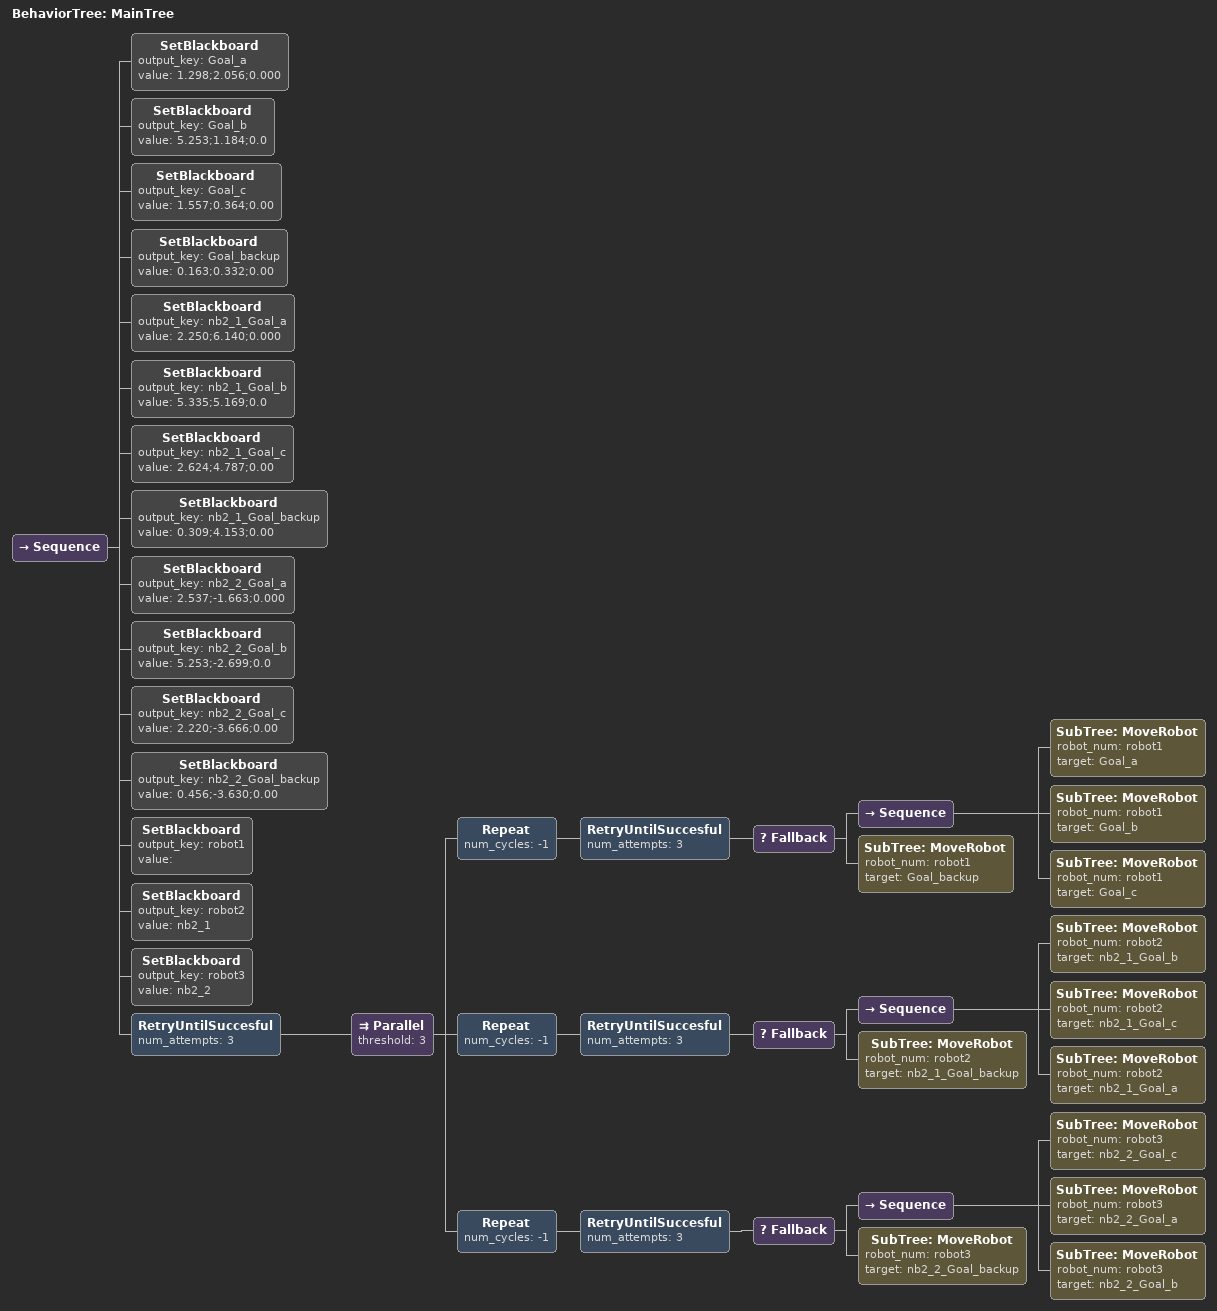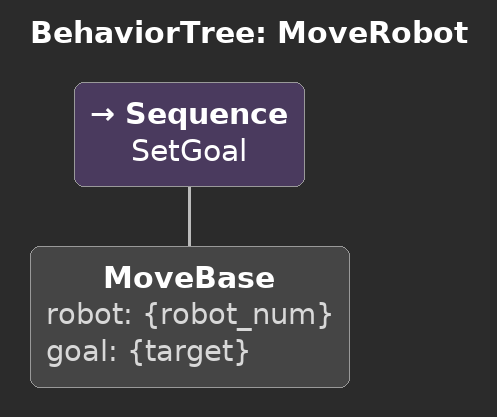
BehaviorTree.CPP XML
<root main_tree_to_execute = "MainTree" >
  <BehaviorTree ID="MainTree">
    <Sequence>
      <!-- Set goal -->
      <SetBlackboard output_key="Goal_a" value="1.298;2.056;0.000" />
      <SetBlackboard output_key="Goal_b" value="5.253;1.184;0.0" />
      <SetBlackboard output_key="Goal_c" value="1.557;0.364;0.00" />
      <SetBlackboard output_key="Goal_backup" value="0.163;0.332;0.00" />

      <SetBlackboard output_key="nb2_1_Goal_a" value="2.250;6.140;0.000" />
      <SetBlackboard output_key="nb2_1_Goal_b" value="5.335;5.169;0.0" />
      <SetBlackboard output_key="nb2_1_Goal_c" value="2.624;4.787;0.00" />
      <SetBlackboard output_key="nb2_1_Goal_backup" value="0.309;4.153;0.00" />

      <SetBlackboard output_key="nb2_2_Goal_a" value="2.537;-1.663;0.000" />
      <SetBlackboard output_key="nb2_2_Goal_b" value="5.253;-2.699;0.0" />
      <SetBlackboard output_key="nb2_2_Goal_c" value="2.220;-3.666;0.00" />
      <SetBlackboard output_key="nb2_2_Goal_backup" value="0.456;-3.630;0.00" />

      <!-- Set joined robot name -->
      <SetBlackboard output_key="robot1" value="" />
      <SetBlackboard output_key="robot2" value="nb2_1" />
      <SetBlackboard output_key="robot3" value="nb2_2" />

      <RetryUntilSuccesful num_attempts="3">  <!-- Retry once fail -->
        <Parallel threshold="3">    <!-- threshold = number of robot -->

          <!-- robot1 -->
          <Repeat num_cycles="-1">    <!-- repeat infinitely -->
            <RetryUntilSuccesful num_attempts="3">
              <Fallback>    <!-- set goal to Goal_backup once the Sequence below fails -->
                <Sequence>
                  <SubTree ID="MoveRobot" robot_num="robot1" target="Goal_a" />
                  <SubTree ID="MoveRobot" robot_num="robot1" target="Goal_b" />
                  <SubTree ID="MoveRobot" robot_num="robot1" target="Goal_c" />
                </Sequence>
                <SubTree ID="MoveRobot" robot_num="robot1" target="Goal_backup" />
              </Fallback>
            </RetryUntilSuccesful>
          </Repeat>

          <!-- robot2 -->
          <Repeat num_cycles="-1">
            <RetryUntilSuccesful num_attempts="3">
              <Fallback>
                <Sequence>
                  <SubTree ID="MoveRobot" robot_num="robot2" target="nb2_1_Goal_b" />
                  <SubTree ID="MoveRobot" robot_num="robot2" target="nb2_1_Goal_c" />
                  <SubTree ID="MoveRobot" robot_num="robot2" target="nb2_1_Goal_a" />
                </Sequence>
                <SubTree ID="MoveRobot" robot_num="robot2" target="nb2_1_Goal_backup" />
              </Fallback>
            </RetryUntilSuccesful>
          </Repeat>

          <!-- robot3 -->
          <Repeat num_cycles="-1">
            <RetryUntilSuccesful num_attempts="3">
              <Fallback>
                <Sequence>
                  <SubTree ID="MoveRobot" robot_num="robot3" target="nb2_2_Goal_c" />
                  <SubTree ID="MoveRobot" robot_num="robot3" target="nb2_2_Goal_a" />
                  <SubTree ID="MoveRobot" robot_num="robot3" target="nb2_2_Goal_b" />
                </Sequence>
                <SubTree ID="MoveRobot" robot_num="robot3" target="nb2_2_Goal_backup" />
              </Fallback>
            </RetryUntilSuccesful>
          </Repeat>

        </Parallel>
      </RetryUntilSuccesful>
    </Sequence>
  </BehaviorTree>

  <BehaviorTree ID="MoveRobot">
    <Sequence name="SetGoal">
      <MoveBase robot="{robot_num}" goal="{target}" />
    </Sequence>
  </BehaviorTree>

</root>
